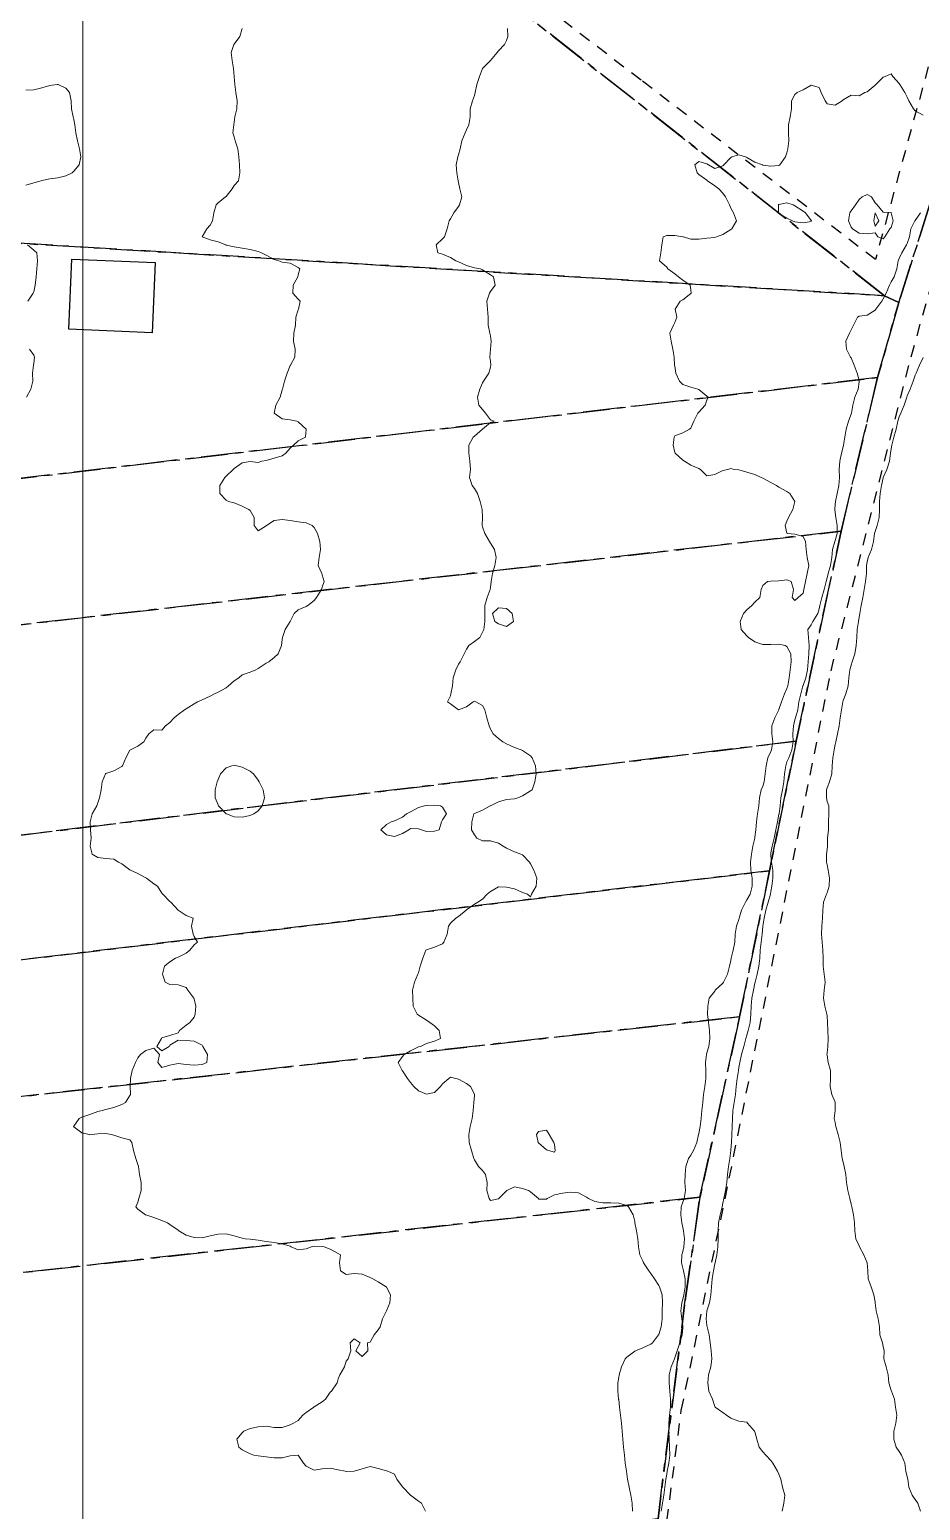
# Model space of a CAD drawing. Header units: centimetres. Extents: x 0 to 642158, y -847 to 649707.
# Drawn here: x 615963.5 to 616019.1, y 620691.3 to 620783.7 of the extents above; entities that cross this region are included whole.
import ezdxf

# ---------------------------------------------------------------- set-up
doc = ezdxf.new("R2010")
doc.units = ezdxf.units.CM
doc.header["$MEASUREMENT"] = 0
doc.linetypes.add('CENTERX2', pattern=[4, 2.5, -0.5, 0.5, -0.5])
doc.linetypes.add('JIS_02_0.7', pattern=[1.35, 0.75, -0.6])
for name, color, linetype, lineweight in [('MEV_grille', 254, 'Continuous', 9), ('WAL_parcellaire agricole', 7, 'JIS_02_0.7', 25), ('WAL_topographie 0.5', 253, 'Continuous', 20)]:
    doc.layers.add(name, color=color, linetype=linetype, lineweight=lineweight)
doc.layers.add('SPW_batiments', color=7, linetype='Continuous')
doc.layers.add('SPW_parcellaire cadastral', color=7, linetype='CENTERX2', lineweight=25, true_color=0xff0542)

# ---------------------------------------------------------------- blocks, each defined once
blk = doc.blocks.new('*U112')
at = {"layer": 'MEV_grille', "transparency": 33554687}
blk.add_lwpolyline([(0, 1825.476), (0, -1825.476)], dxfattribs=at)
blk = doc.blocks.new('*U113')
at = {"layer": 'MEV_grille', "color": 0, "linetype": 'ByBlock', "lineweight": -2, "transparency": 16777216}
blk.add_blockref('*U112', (600, 0), dxfattribs=at)

msp = doc.modelspace()

# ---------------------------------------------------------------- linework, layer by layer
at = {"layer": 'SPW_batiments'}
msp.add_lwpolyline([(615971.144, 620764.772), (615965.937, 620764.988), (615966.119, 620769.37), (615971.326, 620769.154), (615971.144, 620764.772)], dxfattribs=at)
at = {"layer": 'SPW_parcellaire cadastral'}
for points in [[(615925.689, 620967.545), (615996.666, 620912.448), (616065.739, 620861.433), (616032.862, 620812.264), (616030.668, 620807.434), (616017.723, 620766.658), (616016.836, 620767.084), (615939.406, 620827.664), (615899.48, 620858.739), (615897.923, 620871.288), (615913.552, 620961.983), (615920.488, 620971.301), (615925.689, 620967.545)], [(616016.836, 620767.084), (615960.503, 620770.495), (615954.39, 620787.031), (615908.599, 620781.664), (615908.133, 620785.633), (615953.013, 620790.899), (615939.406, 620827.664), (616016.836, 620767.084)], [(616193.653, 620578.812), (616144.289, 620510.138), (615985.613, 620618.632), (615990.569, 620632.771), (615995.574, 620647.416), (615998.928, 620661.596), (616000.017, 620670.775), (616000.954, 620681.053), (616001.675, 620685.867), (616002.704, 620690.786), (616004.363, 620704.131), (616005.319, 620710.84), (616007.794, 620722.104), (616009.664, 620731.205), (616011.319, 620739.288), (616014.125, 620752.391), (616016.405, 620761.975), (616017.723, 620766.658), (616030.668, 620807.434), (616032.862, 620812.264), (616036.399, 620809.026), (616059.536, 620788.639), (616193.653, 620578.812)], [(616016.836, 620767.084), (616017.723, 620766.658), (616016.405, 620761.975), (615929.658, 620751.769), (615927.631, 620751.537), (615916.429, 620750.257), (615912.212, 620749.748), (615911.64, 620754.799), (615915.716, 620755.251), (615927.05, 620756.609), (615932.654, 620757.242), (615962.335, 620760.697), (615961.742, 620765.354), (615926.485, 620761.387), (615915.18, 620760.123), (615911.089, 620759.666), (615910.46, 620765.224), (615928.631, 620767.404), (615928.97, 620765.17), (615960.538, 620769.249), (615960.503, 620770.495), (616016.836, 620767.084)], [(616014.125, 620752.391), (615953.155, 620745.44), (615928.53, 620742.7), (615927.522, 620742.598), (615917.608, 620741.306), (615913.245, 620740.619), (615912.212, 620749.748), (615916.429, 620750.257), (615927.631, 620751.537), (615929.658, 620751.769), (616016.405, 620761.975), (616014.125, 620752.391)], [(616011.319, 620739.288), (615914.76, 620727.598), (615913.245, 620740.619), (615917.608, 620741.306), (615927.522, 620742.598), (615928.53, 620742.7), (615953.155, 620745.44), (616014.125, 620752.391), (616011.319, 620739.288)], [(616011.319, 620739.288), (616009.664, 620731.205), (615937.582, 620722.64), (615932.663, 620722.084), (615919.452, 620720.588), (615915.562, 620720.148), (615914.76, 620727.598), (616011.319, 620739.288)], [(616007.794, 620722.104), (615936.597, 620714.19), (615934.727, 620713.869), (615933.746, 620713.752), (615920.93, 620712.35), (615920.296, 620712.212), (615916.61, 620711.705), (615915.932, 620717.17), (615919.854, 620717.614), (615933.031, 620719.106), (615934.738, 620719.299), (615937.919, 620719.659), (615937.582, 620722.64), (616009.664, 620731.205), (616007.794, 620722.104)], [(615918.018, 620700.362), (615916.61, 620711.705), (615920.296, 620712.212), (615920.93, 620712.35), (615933.746, 620713.752), (615934.727, 620713.869), (615936.597, 620714.19), (616007.794, 620722.104), (616005.319, 620710.84), (615952.24, 620704.943), (615946.702, 620704.14), (615918.018, 620700.362)], [(615918.018, 620700.362), (615946.702, 620704.14), (615952.24, 620704.943), (616005.319, 620710.84), (616004.363, 620704.131), (616002.704, 620690.786), (615954.855, 620684.924), (615949.308, 620684.312), (615936.029, 620682.981), (615934.074, 620682.811), (615924.281, 620681.574), (615920.41, 620681.085), (615918.018, 620700.362)]]:
    msp.add_lwpolyline(points, dxfattribs=at)
at = {"layer": 'WAL_parcellaire agricole'}
for points in [[(615920.072, 620971.164), (615999.989, 620908.997), (616004.178, 620913.775), (616006.977, 620916.375), (616038.08, 620889.879), (616065.083, 620865.483), (616062.383, 620861.783), (616030.189, 620813.079), (616023.491, 620795.679), (616016.27, 620769.34), (616001.643, 620780.526), (615946.289, 620822.869), (615899.885, 620859.763), (615897.98, 620877.87), (615899.048, 620896.263), (615905.576, 620932.763), (615909.174, 620952.663), (615911.273, 620959.863), (615914.772, 620965.664), (615920.072, 620971.164)], [(616087.819, 620555.289), (616073.819, 620560.587), (616038.317, 620574.383), (616008.515, 620597.579), (616002.114, 620602.978), (615997.114, 620605.777), (615991.814, 620609.177), (615985.913, 620613.176), (615997.409, 620647.877), (616001.705, 620678.577), (616004.153, 620697.527), (616007.151, 620712.027), (616013.498, 620743.678), (616018.495, 620763.278), (616023.993, 620782.579), (616033.49, 620809.78), (616052.891, 620793.615), (616185.082, 620583.966)]]:
    msp.add_lwpolyline(points, dxfattribs=at)
at = {"layer": 'WAL_topographie 0.5'}
for points in [[(615976.75, 620783.75), (615976.615, 620783.25), (615976.25, 620782.775), (615976.237, 620782.75), (615976.067, 620782.25), (615976.139, 620781.75), (615976.203, 620781.25), (615976.25, 620780.75), (615976.25, 620780.75), (615976.288, 620780.25), (615976.363, 620779.75), (615976.45, 620779.25), (615976.411, 620778.75), (615976.298, 620778.25), (615976.25, 620777.917), (615976.225, 620777.75), (615976.171, 620777.25), (615976.25, 620777), (615976.318, 620776.75), (615976.489, 620776.25), (615976.55, 620775.75), (615976.594, 620775.25), (615976.615, 620774.75), (615976.517, 620774.25), (615976.25, 620773.964), (615976.139, 620773.75), (615975.75, 620773.273), (615975.717, 620773.25), (615975.25, 620772.882), (615975.141, 620772.75), (615974.985, 620772.25), (615974.893, 620771.75), (615974.75, 620771.489), (615974.554, 620771.25), (615974.264, 620770.75), (615974.75, 620770.578), (615975.25, 620770.446), (615975.725, 620770.25), (615975.75, 620770.245), (615976.25, 620770.139), (615976.75, 620770.05), (615977.25, 620769.961), (615977.75, 620769.843), (615977.967, 620769.75), (615978.25, 620769.617), (615978.75, 620769.341), (615979.042, 620769.25), (615979.25, 620769.185), (615979.75, 620769.107), (615980.25, 620768.832), (615980.354, 620768.75), (615980.25, 620768.393), (615980.218, 620768.25), (615979.935, 620767.75), (615979.91, 620767.25), (615980.25, 620766.864), (615980.364, 620766.75), (615980.265, 620766.25), (615980.25, 620766.194), (615980.107, 620765.75), (615980.078, 620765.25), (615979.968, 620764.75), (615979.954, 620764.25), (615980.065, 620763.75), (615980.05, 620763.25), (615979.764, 620762.75), (615979.75, 620762.726), (615979.558, 620762.25), (615979.399, 620761.75), (615979.261, 620761.25), (615979.25, 620761.212), (615979.128, 620760.75), (615978.844, 620760.25), (615978.75, 620759.75), (615979.25, 620759.41), (615979.75, 620759.342), (615980.173, 620759.25), (615980.25, 620759.221), (615980.75, 620758.75), (615980.75, 620758.75), (615980.75, 620758.75), (615980.702, 620758.25), (615980.25, 620758.024), (615979.955, 620757.75), (615979.75, 620757.568), (615979.481, 620757.25), (615979.25, 620757.092), (615978.75, 620756.945), (615978.25, 620756.806), (615977.983, 620756.75), (615977.75, 620756.679), (615977.25, 620756.739), (615976.75, 620756.652), (615976.25, 620756.313), (615976.184, 620756.25), (615975.75, 620755.827), (615975.662, 620755.75), (615975.369, 620755.25), (615975.35, 620754.75), (615975.75, 620754.321), (615975.893, 620754.25), (615976.25, 620754.157), (615976.75, 620753.953), (615977.167, 620753.75), (615977.25, 620753.685), (615977.494, 620753.25), (615977.493, 620752.75), (615977.75, 620752.423), (615978.25, 620752.721), (615978.277, 620752.75), (615978.75, 620753.065), (615979.25, 620753.121), (615979.75, 620753.051), (615980.25, 620752.966), (615980.75, 620752.912), (615981.121, 620752.75), (615981.25, 620752.625), (615981.45, 620752.25), (615981.603, 620751.75), (615981.634, 620751.25), (615981.554, 620750.75), (615981.489, 620750.25), (615981.723, 620749.75), (615981.75, 620749.659), (615981.868, 620749.25), (615981.75, 620748.904), (615981.699, 620748.75), (615981.396, 620748.25), (615981.25, 620748.061), (615980.854, 620747.75), (615980.75, 620747.693), (615980.25, 620747.494), (615979.994, 620747.25), (615979.75, 620746.75), (615979.75, 620746.75), (615979.44, 620746.25), (615979.269, 620745.75), (615979.25, 620745.625), (615979.203, 620745.25), (615979, 620744.75), (615978.75, 620744.514), (615978.422, 620744.25), (615978.25, 620744.15), (615977.75, 620743.826), (615977.61, 620743.75), (615977.25, 620743.605), (615976.75, 620743.425), (615976.542, 620743.25), (615976.25, 620743.05), (615975.9, 620742.75), (615975.75, 620742.627), (615975.25, 620742.355), (615975.021, 620742.25), (615974.75, 620742.102), (615974.25, 620741.873), (615973.962, 620741.75), (615973.75, 620741.618), (615973.25, 620741.316), (615973.147, 620741.25), (615972.75, 620740.946), (615972.5, 620740.75), (615972.25, 620740.447), (615971.968, 620740.25), (615971.75, 620739.972), (615971.25, 620740), (615970.924, 620739.75), (615970.75, 620739.483), (615970.625, 620739.25), (615970.25, 620738.974), (615969.778, 620738.75), (615969.75, 620738.721), (615969.5, 620738.25), (615969.279, 620737.75), (615969.25, 620737.71), (615968.75, 620737.435), (615968.25, 620737.271), (615968.231, 620737.25), (615968.009, 620736.75), (615967.957, 620736.25), (615967.843, 620735.75), (615967.75, 620735.438), (615967.678, 620735.25), (615967.4, 620734.75), (615967.27, 620734.25), (615967.292, 620733.75), (615967.327, 620733.25), (615967.27, 620732.75), (615967.389, 620732.25), (615967.75, 620732.033), (615968.25, 620731.972), (615968.75, 620731.923), (615969.031, 620731.75), (615969.25, 620731.644), (615969.75, 620731.275), (615969.788, 620731.25), (615970.25, 620731.03), (615970.75, 620730.764), (615970.779, 620730.75), (615971.25, 620730.399), (615971.469, 620730.25), (615971.75, 620729.8), (615971.794, 620729.75), (615972.25, 620729.294), (615972.296, 620729.25), (615972.75, 620728.75), (615972.75, 620728.75), (615973.25, 620728.417), (615973.694, 620728.25), (615973.595, 620727.75), (615973.699, 620727.25), (615973.75, 620727.103), (615973.957, 620726.75), (615973.75, 620726.592), (615973.495, 620726.25), (615973.25, 620726.061), (615972.75, 620725.815), (615972.589, 620725.75), (615972.25, 620725.524), (615971.912, 620725.25), (615971.773, 620724.75), (615971.958, 620724.25), (615972.25, 620724.115), (615972.75, 620724.083), (615973.25, 620723.932), (615973.371, 620723.75), (615973.734, 620723.25), (615973.75, 620723.208), (615973.867, 620722.75), (615973.813, 620722.25), (615973.75, 620722.071), (615973.485, 620721.75), (615973.25, 620721.568), (615972.838, 620721.25), (615972.75, 620721.1), (615972.25, 620720.927), (615971.75, 620720.783), (615971.714, 620720.75), (615971.432, 620720.25), (615971.75, 620719.981), (615972.188, 620720.25), (615972.25, 620720.321), (615972.75, 620720.641), (615973.25, 620720.627), (615973.75, 620720.575), (615974.25, 620720.321), (615974.301, 620720.25), (615974.592, 620719.75), (615974.546, 620719.25), (615974.25, 620719.113), (615973.75, 620719.074), (615973.25, 620719.111), (615972.75, 620719.175), (615972.25, 620719.083), (615971.75, 620718.929), (615971.485, 620719.25), (615971.6, 620719.75), (615971.25, 620720.139), (615970.75, 620719.993), (615970.404, 620719.75), (615970.25, 620719.528), (615970.107, 620719.25), (615969.896, 620718.75), (615969.788, 620718.25), (615969.765, 620717.75), (615969.779, 620717.25), (615969.75, 620717.194), (615969.483, 620716.75), (615969.25, 620716.62), (615968.75, 620716.429), (615968.25, 620716.305), (615968.019, 620716.25), (615967.75, 620716.187), (615967.25, 620716.01), (615966.75, 620715.825), (615966.583, 620715.75), (615966.25, 620715.269), (615966.238, 620715.25), (615966.25, 620715.235), (615966.75, 620714.864), (615967.205, 620714.75), (615967.25, 620714.733), (615967.375, 620714.75), (615967.75, 620714.785), (615968.25, 620714.815), (615968.583, 620714.75), (615968.75, 620714.707), (615969.25, 620714.553), (615969.75, 620714.417), (615969.869, 620714.25), (615969.973, 620713.75), (615970.117, 620713.25), (615970.25, 620712.875), (615970.276, 620712.75), (615970.354, 620712.25), (615970.446, 620711.75), (615970.454, 620711.25), (615970.309, 620710.75), (615970.25, 620710.528), (615970.118, 620710.25), (615970.25, 620710.103), (615970.712, 620709.75), (615970.75, 620709.742), (615971.25, 620709.577), (615971.75, 620709.396), (615972.1, 620709.25), (615972.25, 620709.132), (615972.75, 620708.791), (615972.805, 620708.75), (615973.25, 620708.483), (615973.75, 620708.323), (615974.25, 620708.31), (615974.75, 620708.424), (615975.25, 620708.544), (615975.75, 620708.552), (615976.25, 620708.428), (615976.75, 620708.278), (615976.938, 620708.25), (615977.25, 620708.225), (615977.75, 620708.156), (615978.25, 620708.075), (615978.75, 620708.005), (615979.25, 620707.939), (615979.75, 620707.777), (615979.816, 620707.75), (615980.25, 620707.558), (615980.75, 620707.619), (615981.078, 620707.75), (615981.25, 620707.791), (615981.75, 620707.771), (615981.865, 620707.75), (615982.25, 620707.599), (615982.75, 620707.338), (615982.882, 620707.25), (615982.826, 620706.75), (615982.891, 620706.25), (615983.25, 620706.024), (615983.75, 620706.09), (615984.25, 620706.032), (615984.75, 620705.831), (615984.906, 620705.75), (615985.25, 620705.565), (615985.733, 620705.25), (615985.75, 620705.227), (615986.016, 620704.75), (615985.975, 620704.25), (615985.75, 620703.75), (615985.75, 620703.75), (615985.5, 620703.25), (615985.355, 620702.75), (615985.25, 620702.557), (615985, 620702.25), (615984.75, 620701.798), (615984.583, 620701.75), (615984.591, 620701.25), (615984.25, 620700.909), (615983.855, 620701.25), (615984.107, 620701.75), (615983.75, 620702.013), (615983.487, 620701.75), (615983.528, 620701.25), (615983.375, 620700.75), (615983.25, 620700.607), (615983.141, 620700.25), (615982.847, 620699.75), (615982.75, 620699.5), (615982.687, 620699.25), (615982.323, 620698.75), (615982.25, 620698.673), (615981.944, 620698.25), (615981.75, 620698.066), (615981.25, 620697.765), (615981.232, 620697.75), (615980.75, 620697.419), (615980.548, 620697.25), (615980.25, 620696.917), (615979.947, 620696.75), (615979.75, 620696.638), (615979.25, 620696.471), (615978.75, 620696.475), (615978.25, 620696.55), (615977.75, 620696.52), (615977.25, 620696.413), (615976.853, 620696.25), (615976.75, 620696.147), (615976.428, 620695.75), (615976.544, 620695.25), (615976.75, 620695.075), (615977.25, 620694.833), (615977.485, 620694.75), (615977.75, 620694.696), (615978.25, 620694.634), (615978.75, 620694.572), (615979.25, 620694.587), (615979.75, 620694.713), (615980.25, 620694.75), (615980.25, 620694.75), (615980.25, 620694.75), (615980.576, 620694.25), (615980.75, 620694.061), (615981.25, 620693.81), (615981.75, 620693.896), (615982.25, 620693.931), (615982.75, 620693.839), (615983.191, 620693.75), (615983.25, 620693.731), (615983.75, 620693.75), (615983.751, 620693.75), (615984.25, 620693.885), (615984.75, 620694.036), (615985.25, 620693.913), (615985.75, 620693.774), (615985.844, 620693.75), (615986.25, 620693.553), (615986.406, 620693.25), (615986.75, 620692.782), (615986.779, 620692.75), (615987.25, 620692.26), (615987.266, 620692.25), (615987.75, 620691.881), (615987.939, 620691.75), (615988.198, 620691.25)], [(615993.301, 620783.75), (615993.33, 620783.25), (615993.25, 620783), (615993.117, 620782.75), (615992.75, 620782.357), (615992.675, 620782.25), (615992.25, 620781.75), (615992.25, 620781.75), (615991.75, 620781.25), (615991.75, 620781.25), (615991.562, 620780.75), (615991.403, 620780.25), (615991.302, 620779.75), (615991.25, 620779.583), (615991.135, 620779.25), (615990.981, 620778.75), (615990.974, 620778.25), (615990.895, 620777.75), (615990.75, 620777.429), (615990.669, 620777.25), (615990.463, 620776.75), (615990.348, 620776.25), (615990.25, 620775.875), (615990.208, 620775.75), (615990.109, 620775.25), (615990.145, 620774.75), (615990.226, 620774.25), (615990.25, 620774.139), (615990.34, 620773.75), (615990.453, 620773.25), (615990.319, 620772.75), (615990.25, 620772.657), (615989.961, 620772.25), (615989.75, 620771.886), (615989.667, 620771.75), (615989.544, 620771.25), (615989.375, 620770.75), (615989.25, 620770.633), (615988.854, 620770.25), (615988.954, 620769.75), (615989.25, 620769.672), (615989.75, 620769.474), (615990.095, 620769.25), (615990.25, 620769.187), (615990.75, 620768.976), (615991.25, 620768.829), (615991.617, 620768.75), (615991.75, 620768.698), (615992.25, 620768.384), (615992.446, 620768.25), (615992.55, 620767.75), (615992.25, 620767.336), (615992.192, 620767.25), (615992.023, 620766.75), (615992.066, 620766.25), (615992.109, 620765.75), (615992.105, 620765.25), (615992.217, 620764.75), (615992.25, 620764.583), (615992.301, 620764.25), (615992.25, 620763.75), (615992.25, 620763.75), (615992.217, 620763.25), (615992.25, 620763), (615992.273, 620762.75), (615992.25, 620762.625), (615992.153, 620762.25), (615991.804, 620761.75), (615991.75, 620761.656), (615991.588, 620761.25), (615991.436, 620760.75), (615991.515, 620760.25), (615991.75, 620759.974), (615991.941, 620759.75), (615992.25, 620759.33), (615992.472, 620759.25), (615992.25, 620759.167), (615991.75, 620758.75), (615991.75, 620758.75), (615991.25, 620758.323), (615991.167, 620758.25), (615990.904, 620757.75), (615990.897, 620757.25), (615990.954, 620756.75), (615991.01, 620756.25), (615990.929, 620755.75), (615991.1, 620755.25), (615991.25, 620755.063), (615991.442, 620754.75), (615991.615, 620754.25), (615991.732, 620753.75), (615991.742, 620753.25), (615991.727, 620752.75), (615991.75, 620752.671), (615991.888, 620752.25), (615992.181, 620751.75), (615992.25, 620751.643), (615992.496, 620751.25), (615992.612, 620750.75), (615992.516, 620750.25), (615992.365, 620749.75), (615992.297, 620749.25), (615992.25, 620748.875), (615992.222, 620748.75), (615992.05, 620748.25), (615991.893, 620747.75), (615991.9, 620747.25), (615991.906, 620746.75), (615991.833, 620746.25), (615991.75, 620746.083), (615991.576, 620745.75), (615991.25, 620745.516), (615990.896, 620745.25), (615990.75, 620745.031), (615990.6, 620744.75), (615990.357, 620744.25), (615990.25, 620744.1), (615990.087, 620743.75), (615989.913, 620743.25), (615989.885, 620742.75), (615989.775, 620742.25), (615989.75, 620742.125), (615989.562, 620741.75), (615989.75, 620741.614), (615990.25, 620741.25), (615990.75, 620741.438), (615991.167, 620741.75), (615991.25, 620741.78), (615991.327, 620741.75), (615991.75, 620741.521), (615991.901, 620741.25), (615992.019, 620740.75), (615992.162, 620740.25), (615992.25, 620740.036), (615992.417, 620739.75), (615992.75, 620739.464), (615993.011, 620739.25), (615993.25, 620739.122), (615993.75, 620738.888), (615994.156, 620738.75), (615994.25, 620738.715), (615994.75, 620738.371), (615994.84, 620738.25), (615995.06, 620737.75), (615995.092, 620737.25), (615995.019, 620736.75), (615994.857, 620736.25), (615994.75, 620736.185), (615994.25, 620735.875), (615993.95, 620735.75), (615993.75, 620735.697), (615993.25, 620735.647), (615992.75, 620735.51), (615992.25, 620735.261), (615992.226, 620735.25), (615991.75, 620734.987), (615991.25, 620734.771), (615991.212, 620734.75), (615991.091, 620734.25), (615991.074, 620733.75), (615991.25, 620733.45), (615991.404, 620733.25), (615991.75, 620733.083), (615992.25, 620733.083), (615992.75, 620732.937), (615993.04, 620732.75), (615993.25, 620732.612), (615993.75, 620732.381), (615994.15, 620732.25), (615994.25, 620732.191), (615994.691, 620731.75), (615994.75, 620731.632), (615994.953, 620731.25), (615995.136, 620730.75), (615995.109, 620730.25), (615994.799, 620729.75), (615994.75, 620729.583), (615994.55, 620729.75), (615994.25, 620729.85), (615993.75, 620730.083), (615993.25, 620730.174), (615992.75, 620730.2), (615992.25, 620729.913), (615992.043, 620729.75), (615991.75, 620729.442), (615991.45, 620729.25), (615991.25, 620729.125), (615990.75, 620728.76), (615990.737, 620728.75), (615990.25, 620728.346), (615990.077, 620728.25), (615989.75, 620727.935), (615989.634, 620727.75), (615989.552, 620727.25), (615989.332, 620726.75), (615989.25, 620726.647), (615988.75, 620726.448), (615988.25, 620726.276), (615988.223, 620726.25), (615988.029, 620725.75), (615987.869, 620725.25), (615987.75, 620724.833), (615987.717, 620724.75), (615987.5, 620724.25), (615987.382, 620723.75), (615987.407, 620723.25), (615987.427, 620722.75), (615987.681, 620722.25), (615987.75, 620722.189), (615988.25, 620721.879), (615988.472, 620721.75), (615988.75, 620721.542), (615989.054, 620721.25), (615989.125, 620720.75), (615988.75, 620720.58), (615988.25, 620720.433), (615987.885, 620720.25), (615987.75, 620720.214), (615987.25, 620719.972), (615986.861, 620719.75), (615986.75, 620719.625), (615986.496, 620719.25), (615986.737, 620718.75), (615986.75, 620718.731), (615987.077, 620718.25), (615987.25, 620718), (615987.471, 620717.75), (615987.75, 620717.48), (615988.25, 620717.278), (615988.75, 620717.373), (615989.139, 620717.75), (615989.25, 620717.909), (615989.645, 620718.25), (615989.75, 620718.335), (615990.083, 620718.25), (615990.25, 620718.212), (615990.75, 620717.945), (615991.005, 620717.75), (615991.25, 620717.27), (615991.256, 620717.25), (615991.25, 620717.194), (615991.206, 620716.75), (615991.16, 620716.25), (615991.11, 620715.75), (615990.986, 620715.25), (615990.893, 620714.75), (615990.926, 620714.25), (615991.059, 620713.75), (615991.218, 620713.25), (615991.25, 620713.171), (615991.5, 620712.75), (615991.75, 620712.5), (615991.936, 620712.25), (615992.036, 620711.75), (615992.028, 620711.25), (615992.173, 620710.75), (615992.25, 620710.636), (615992.75, 620710.733), (615992.765, 620710.75), (615993.25, 620711.235), (615993.279, 620711.25), (615993.75, 620711.492), (615994.25, 620711.377), (615994.615, 620711.25), (615994.75, 620711.172), (615995.237, 620710.75), (615995.25, 620710.729), (615995.75, 620710.725), (615995.78, 620710.75), (615996.25, 620710.985), (615996.75, 620711.09), (615997.25, 620711.162), (615997.75, 620711.118), (615998.25, 620710.838), (615998.361, 620710.75), (615998.75, 620710.572), (615999.25, 620710.485), (615999.75, 620710.495), (616000.25, 620710.465), (616000.75, 620710.328), (616000.863, 620710.25), (616001.15, 620709.75), (616001.25, 620709.324), (616001.265, 620709.25), (616001.353, 620708.75), (616001.443, 620708.25), (616001.49, 620707.75), (616001.563, 620707.25), (616001.75, 620706.864), (616001.802, 620706.75), (616002.132, 620706.25), (616002.25, 620706.077), (616002.478, 620705.75), (616002.75, 620705.339), (616002.801, 620705.25), (616002.97, 620704.75), (616002.984, 620704.25), (616002.957, 620703.75), (616002.96, 620703.25), (616002.908, 620702.75), (616002.75, 620702.266), (616002.742, 620702.25), (616002.348, 620701.75), (616002.25, 620701.67), (616001.75, 620701.442), (616001.292, 620701.25), (616001.25, 620701.226), (616000.75, 620700.853), (616000.646, 620700.75), (616000.422, 620700.25), (616000.277, 620699.75), (616000.25, 620699.583), (616000.194, 620699.25), (616000.198, 620698.75), (616000.246, 620698.25), (616000.25, 620698.214), (616000.302, 620697.75), (616000.363, 620697.25), (616000.421, 620696.75), (616000.467, 620696.25), (616000.512, 620695.75), (616000.559, 620695.25), (616000.602, 620694.75), (616000.657, 620694.25), (616000.728, 620693.75), (616000.75, 620693.592), (616000.798, 620693.25), (616000.892, 620692.75), (616001.01, 620692.25), (616001.087, 620691.75), (616001.111, 620691.25)], [(616019.25, 620778.339), (616018.75, 620778.625), (616018.652, 620778.75), (616018.357, 620779.25), (616018.25, 620779.474), (616018.107, 620779.75), (616017.79, 620780.25), (616017.75, 620780.315), (616017.364, 620780.75), (616017.25, 620780.932), (616016.887, 620780.75), (616016.75, 620780.709), (616016.291, 620780.25), (616016.25, 620780.214), (616015.75, 620779.806), (616015.607, 620779.75), (616015.25, 620779.55), (616014.75, 620779.596), (616014.25, 620779.306), (616014.185, 620779.25), (616013.75, 620778.98), (616013.25, 620779.053), (616013.135, 620779.25), (616012.875, 620779.75), (616012.75, 620780.063), (616012.25, 620780.226), (616011.75, 620779.917), (616011.381, 620779.75), (616011.25, 620779.633), (616011.03, 620779.25), (616011.027, 620778.75), (616010.951, 620778.25), (616010.852, 620777.75), (616010.845, 620777.25), (616010.856, 620776.75), (616010.798, 620776.25), (616010.75, 620776), (616010.661, 620775.75), (616010.297, 620775.25), (616010.25, 620775.214), (616009.75, 620775.155), (616009.25, 620775.23), (616009.219, 620775.25), (616008.75, 620775.408), (616008.25, 620775.712), (616008.164, 620775.75), (616007.75, 620775.88), (616007.306, 620775.75), (616007.25, 620775.712), (616006.81, 620775.25), (616006.75, 620775.194), (616006.25, 620775.019), (616005.859, 620775.25), (616005.75, 620775.316), (616005.25, 620775.448), (616005, 620775.25), (616005.145, 620774.75), (616005.25, 620774.65), (616005.75, 620774.297), (616005.8, 620774.25), (616006.25, 620773.943), (616006.507, 620773.75), (616006.75, 620773.483), (616006.909, 620773.25), (616007.163, 620772.75), (616007.25, 620772.546), (616007.417, 620772.25), (616007.6, 620771.75), (616007.318, 620771.25), (616007.25, 620771.215), (616006.75, 620770.898), (616006.35, 620770.75), (616006.25, 620770.72), (616005.75, 620770.666), (616005.25, 620770.618), (616004.75, 620770.615), (616004.283, 620770.75), (616004.25, 620770.758), (616003.75, 620770.839), (616003.25, 620770.837), (616003.028, 620770.75), (616002.95, 620770.25), (616002.888, 620769.75), (616002.802, 620769.25), (616003.25, 620768.856), (616003.323, 620768.75), (616003.75, 620768.439), (616003.99, 620768.25), (616004.25, 620768.042), (616004.713, 620767.75), (616004.75, 620767.45), (616004.775, 620767.25), (616004.75, 620767.225), (616004.25, 620766.833), (616004.091, 620766.75), (616003.769, 620766.25), (616003.875, 620765.75), (616003.75, 620765.417), (616003.676, 620765.25), (616003.444, 620764.75), (616003.513, 620764.25), (616003.634, 620763.75), (616003.712, 620763.25), (616003.736, 620762.75), (616003.75, 620762.679), (616003.814, 620762.25), (616004.045, 620761.75), (616004.25, 620761.545), (616004.75, 620761.377), (616005.194, 620761.25), (616005.25, 620761.23), (616005.75, 620760.815), (616005.827, 620760.75), (616005.75, 620760.563), (616005.646, 620760.25), (616005.25, 620759.818), (616005.177, 620759.75), (616004.94, 620759.25), (616004.75, 620758.818), (616004.662, 620758.75), (616004.25, 620758.538), (616003.75, 620758.338), (616003.712, 620758.25), (616003.654, 620757.75), (616003.75, 620757.295), (616003.767, 620757.25), (616004.25, 620756.824), (616004.346, 620756.75), (616004.75, 620756.511), (616005.25, 620756.294), (616005.35, 620756.25), (616005.75, 620755.85), (616006.25, 620755.938), (616006.75, 620756.17), (616007.065, 620756.25), (616007.25, 620756.301), (616007.458, 620756.25), (616007.75, 620756.218), (616008.25, 620756.081), (616008.75, 620755.926), (616009.144, 620755.75), (616009.25, 620755.695), (616009.75, 620755.422), (616010.104, 620755.25), (616010.25, 620755.142), (616010.75, 620754.871), (616010.924, 620754.75), (616011.234, 620754.25), (616011.11, 620753.75), (616010.848, 620753.25), (616010.75, 620753.007), (616010.638, 620752.75), (616010.75, 620752.276), (616010.788, 620752.25), (616011.25, 620752.202), (616011.75, 620752.061), (616011.914, 620751.75), (616011.948, 620751.25), (616012.018, 620750.75), (616012.116, 620750.25), (616012.018, 620749.75), (616011.898, 620749.25), (616011.809, 620748.75), (616011.75, 620748.523), (616011.45, 620748.25), (616011.25, 620748.068), (616011.074, 620748.25), (616011.15, 620748.75), (616011.017, 620749.25), (616010.75, 620749.354), (616010.25, 620749.302), (616009.75, 620749.276), (616009.525, 620749.25), (616009.25, 620749), (616009.148, 620748.75), (616009.053, 620748.25), (616008.75, 620747.955), (616008.564, 620747.75), (616008.25, 620747.485), (616008.04, 620747.25), (616007.839, 620746.75), (616007.901, 620746.25), (616008.25, 620745.856), (616008.344, 620745.75), (616008.75, 620745.494), (616009.25, 620745.331), (616009.75, 620745.33), (616010.25, 620745.34), (616010.629, 620745.25), (616010.75, 620745.202), (616010.996, 620744.75), (616011.015, 620744.25), (616010.945, 620743.75), (616010.886, 620743.25), (616010.81, 620742.75), (616010.75, 620742.568), (616010.6, 620742.25), (616010.405, 620741.75), (616010.25, 620741.27), (616010.24, 620741.25), (616009.984, 620740.75), (616009.801, 620740.25), (616009.799, 620739.75), (616009.876, 620739.25), (616009.789, 620738.75), (616009.75, 620738.643), (616009.555, 620738.25), (616009.444, 620737.75), (616009.398, 620737.25), (616009.32, 620736.75), (616009.25, 620736.488), (616009.132, 620736.25), (616009.026, 620735.75), (616008.989, 620735.25), (616008.911, 620734.75), (616008.849, 620734.25), (616008.81, 620733.75), (616008.75, 620733.303), (616008.738, 620733.25), (616008.614, 620732.75), (616008.541, 620732.25), (616008.48, 620731.75), (616008.49, 620731.25), (616008.576, 620730.75), (616008.584, 620730.25), (616008.444, 620729.75), (616008.25, 620729.395), (616008.156, 620729.25), (616007.92, 620728.75), (616007.772, 620728.25), (616007.75, 620728.172), (616007.608, 620727.75), (616007.514, 620727.25), (616007.486, 620726.75), (616007.402, 620726.25), (616007.276, 620725.75), (616007.25, 620725.618), (616007.155, 620725.25), (616007.038, 620724.75), (616006.793, 620724.25), (616006.75, 620724.186), (616006.277, 620723.75), (616006.25, 620723.695), (616005.885, 620723.25), (616005.811, 620722.75), (616005.795, 620722.25), (616005.843, 620721.75), (616005.923, 620721.25), (616005.944, 620720.75), (616005.869, 620720.25), (616005.75, 620719.848), (616005.719, 620719.75), (616005.662, 620719.25), (616005.689, 620718.75), (616005.684, 620718.25), (616005.618, 620717.75), (616005.551, 620717.25), (616005.493, 620716.75), (616005.434, 620716.25), (616005.394, 620715.75), (616005.328, 620715.25), (616005.25, 620714.821), (616005.233, 620714.75), (616005.132, 620714.25), (616004.917, 620713.75), (616004.75, 620713.473), (616004.611, 620713.25), (616004.443, 620712.75), (616004.389, 620712.25), (616004.378, 620711.75), (616004.414, 620711.25), (616004.336, 620710.75), (616004.25, 620710.539), (616004.153, 620710.25), (616004.133, 620709.75), (616004.199, 620709.25), (616004.25, 620708.958), (616004.287, 620708.75), (616004.351, 620708.25), (616004.323, 620707.75), (616004.25, 620707.464), (616004.199, 620707.25), (616004.163, 620706.75), (616004.25, 620706.42), (616004.287, 620706.25), (616004.387, 620705.75), (616004.394, 620705.25), (616004.32, 620704.75), (616004.25, 620704.483), (616004.197, 620704.25), (616004.132, 620703.75), (616004.19, 620703.25), (616004.25, 620702.806), (616004.258, 620702.75), (616004.25, 620702.664), (616004.208, 620702.25), (616004.065, 620701.75), (616003.898, 620701.25), (616003.75, 620700.82), (616003.721, 620700.75), (616003.525, 620700.25), (616003.401, 620699.75), (616003.401, 620699.25), (616003.446, 620698.75), (616003.487, 620698.25), (616003.483, 620697.75), (616003.426, 620697.25), (616003.386, 620696.75), (616003.386, 620696.25), (616003.403, 620695.75), (616003.425, 620695.25), (616003.432, 620694.75), (616003.378, 620694.25), (616003.281, 620693.75), (616003.25, 620693.554), (616003.19, 620693.25), (616003.131, 620692.75), (616003.06, 620692.25), (616002.977, 620691.75), (616002.909, 620691.25)], [(615963.25, 620779.903), (615963.75, 620779.928), (615964.25, 620780.041), (615964.75, 620780.199), (615965.204, 620780.25), (615965.25, 620780.256), (615965.265, 620780.25), (615965.75, 620780.026), (615965.972, 620779.75), (615966.093, 620779.25), (615966.097, 620778.75), (615966.204, 620778.25), (615966.25, 620778.083), (615966.322, 620777.75), (615966.367, 620777.25), (615966.471, 620776.75), (615966.613, 620776.25), (615966.679, 620775.75), (615966.585, 620775.25), (615966.25, 620774.846), (615966.136, 620774.75), (615965.75, 620774.562), (615965.25, 620774.443), (615964.75, 620774.373), (615964.25, 620774.262), (615964.213, 620774.25), (615963.75, 620774.129), (615963.25, 620773.982)], [(616016.75, 620770.641), (616016.856, 620770.75), (616017.167, 620771.25), (616017.25, 620771.338), (616017.375, 620771.75), (616017.259, 620772.25), (616017.25, 620772.269), (616016.75, 620772.3), (616016.375, 620772.75), (616016.25, 620772.875), (616016.031, 620773.25), (616015.75, 620773.405), (616015.439, 620773.25), (616015.25, 620773.094), (616015.022, 620772.75), (616014.75, 620772.38), (616014.674, 620772.25), (616014.582, 620771.75), (616014.75, 620771.368), (616014.839, 620771.25), (616015.25, 620770.985), (616015.75, 620770.936), (616016.25, 620771), (616016.417, 620770.75), (616016.75, 620770.641)], [(616019.088, 620772.25), (616018.75, 620771.768), (616018.735, 620771.75), (616018.483, 620771.25), (616018.388, 620770.75), (616018.25, 620770.344), (616018.21, 620770.25), (616017.915, 620769.75), (616017.75, 620769.395), (616017.696, 620769.25), (616017.612, 620768.75), (616017.447, 620768.25), (616017.25, 620767.944), (616017.156, 620767.75), (616016.935, 620767.25), (616016.75, 620766.883), (616016.668, 620766.75), (616016.289, 620766.25), (616016.25, 620766.181), (616015.75, 620765.869), (616015.25, 620765.806), (616015.147, 620765.75), (616014.9, 620765.25), (616014.75, 620764.964), (616014.652, 620764.75), (616014.42, 620764.25), (616014.457, 620763.75), (616014.717, 620763.25), (616014.75, 620763.202), (616014.948, 620762.75), (616015.126, 620762.25), (616015.25, 620761.794), (616015.257, 620761.75), (616015.25, 620761.7), (616015.182, 620761.25), (616014.976, 620760.75), (616014.854, 620760.25), (616014.771, 620759.75), (616014.75, 620759.682), (616014.597, 620759.25), (616014.449, 620758.75), (616014.366, 620758.25), (616014.27, 620757.75), (616014.25, 620757.653), (616014.161, 620757.25), (616014.049, 620756.75), (616014.011, 620756.25), (616014.035, 620755.75), (616013.994, 620755.25), (616013.884, 620754.75), (616013.771, 620754.25), (616013.75, 620754.05), (616013.726, 620753.75), (616013.75, 620753.563), (616013.795, 620753.25), (616013.891, 620752.75), (616013.877, 620752.25), (616013.75, 620751.802), (616013.736, 620751.75), (616013.6, 620751.25), (616013.544, 620750.75), (616013.467, 620750.25), (616013.327, 620749.75), (616013.25, 620749.478), (616013.202, 620749.25), (616013.079, 620748.75), (616012.922, 620748.25), (616012.803, 620747.75), (616012.75, 620747.554), (616012.676, 620747.25), (616012.369, 620746.75), (616012.25, 620746.545), (616012.043, 620746.25), (616012.092, 620745.75), (616012.136, 620745.25), (616012.109, 620744.75), (616012.081, 620744.25), (616012.036, 620743.75), (616011.919, 620743.25), (616011.75, 620742.775), (616011.745, 620742.75), (616011.605, 620742.25), (616011.489, 620741.75), (616011.423, 620741.25), (616011.287, 620740.75), (616011.25, 620740.629), (616011.153, 620740.25), (616011.123, 620739.75), (616011.134, 620739.25), (616011.047, 620738.75), (616010.863, 620738.25), (616010.75, 620737.993), (616010.683, 620737.75), (616010.592, 620737.25), (616010.551, 620736.75), (616010.467, 620736.25), (616010.371, 620735.75), (616010.332, 620735.25), (616010.253, 620734.75), (616010.25, 620734.737), (616010.168, 620734.25), (616010.054, 620733.75), (616009.947, 620733.25), (616009.826, 620732.75), (616009.75, 620732.324), (616009.742, 620732.25), (616009.75, 620732.132), (616009.789, 620731.75), (616009.864, 620731.25), (616009.859, 620730.75), (616009.804, 620730.25), (616009.75, 620729.922), (616009.727, 620729.75), (616009.583, 620729.25), (616009.426, 620728.75), (616009.33, 620728.25), (616009.253, 620727.75), (616009.25, 620727.724), (616009.196, 620727.25), (616009.129, 620726.75), (616009.074, 620726.25), (616009.051, 620725.75), (616008.996, 620725.25), (616008.883, 620724.75), (616008.762, 620724.25), (616008.75, 620724.196), (616008.652, 620723.75), (616008.562, 620723.25), (616008.516, 620722.75), (616008.499, 620722.25), (616008.448, 620721.75), (616008.328, 620721.25), (616008.25, 620720.954), (616008.187, 620720.75), (616008.059, 620720.25), (616007.916, 620719.75), (616007.799, 620719.25), (616007.75, 620718.923), (616007.725, 620718.75), (616007.648, 620718.25), (616007.58, 620717.75), (616007.542, 620717.25), (616007.46, 620716.75), (616007.371, 620716.25), (616007.349, 620715.75), (616007.339, 620715.25), (616007.307, 620714.75), (616007.279, 620714.25), (616007.25, 620713.796), (616007.247, 620713.75), (616007.186, 620713.25), (616007.1, 620712.75), (616007.036, 620712.25), (616006.987, 620711.75), (616006.908, 620711.25), (616006.815, 620710.75), (616006.75, 620710.476), (616006.713, 620710.25), (616006.575, 620709.75), (616006.479, 620709.25), (616006.465, 620708.75), (616006.457, 620708.25), (616006.429, 620707.75), (616006.368, 620707.25), (616006.269, 620706.75), (616006.25, 620706.682), (616006.171, 620706.25), (616006.082, 620705.75), (616006.03, 620705.25), (616005.994, 620704.75), (616005.917, 620704.25), (616005.75, 620703.761), (616005.748, 620703.75), (616005.699, 620703.25), (616005.75, 620702.833), (616005.771, 620702.75), (616005.895, 620702.25), (616005.964, 620701.75), (616006.028, 620701.25), (616006.065, 620700.75), (616005.995, 620700.25), (616005.845, 620699.75), (616005.807, 620699.25), (616005.871, 620698.75), (616006.092, 620698.25), (616006.25, 620697.788), (616006.278, 620697.75), (616006.75, 620697.41), (616006.985, 620697.25), (616007.25, 620697.063), (616007.75, 620696.864), (616008.25, 620696.796), (616008.296, 620696.75), (616008.722, 620696.25), (616008.75, 620696.2), (616008.872, 620695.75), (616009.01, 620695.25), (616009.25, 620694.95), (616009.424, 620694.75), (616009.75, 620694.424), (616009.864, 620694.25), (616010.167, 620693.75), (616010.25, 620693.558), (616010.358, 620693.25), (616010.48, 620692.75), (616010.614, 620692.25), (616010.55, 620691.75), (616010.46, 620691.25)], [(616012.272, 620771.75), (616012.25, 620771.721), (616011.75, 620771.631), (616011.25, 620771.69), (616011.088, 620771.75), (616010.75, 620771.926), (616010.25, 620772.219), (616010.221, 620772.25), (616010.225, 620772.75), (616010.25, 620772.768), (616010.75, 620772.878), (616011.145, 620772.75), (616011.25, 620772.688), (616011.75, 620772.358), (616011.909, 620772.25), (616012.25, 620771.782), (616012.272, 620771.75)], [(616016.475, 620771.75), (616016.25, 620771.429), (616016.162, 620771.75), (616016.25, 620772.25), (616016.25, 620772.25), (616016.25, 620772.25), (616016.475, 620771.75)], [(615963.359, 620770.25), (615963.75, 620769.929), (615963.935, 620769.75), (615963.982, 620769.25), (615963.943, 620768.75), (615963.896, 620768.25), (615963.844, 620767.75), (615963.75, 620767.334), (615963.72, 620767.25), (615963.388, 620766.75)], [(615963.479, 620763.75), (615963.75, 620763.368), (615963.785, 620763.25), (615963.75, 620762.85), (615963.738, 620762.75), (615963.675, 620762.25), (615963.693, 620761.75), (615963.557, 620761.25), (615963.303, 620760.75)], [(616019.25, 620763.231), (616019.01, 620762.75), (616018.817, 620762.25), (616018.75, 620762.119), (616018.634, 620761.75), (616018.435, 620761.25), (616018.25, 620760.836), (616018.229, 620760.75), (616018.068, 620760.25), (616017.847, 620759.75), (616017.75, 620759.52), (616017.673, 620759.25), (616017.557, 620758.75), (616017.412, 620758.25), (616017.285, 620757.75), (616017.25, 620757.531), (616017.22, 620757.25), (616017.145, 620756.75), (616016.983, 620756.25), (616016.76, 620755.75), (616016.75, 620755.721), (616016.657, 620755.25), (616016.567, 620754.75), (616016.513, 620754.25), (616016.521, 620753.75), (616016.494, 620753.25), (616016.38, 620752.75), (616016.25, 620752.362), (616016.221, 620752.25), (616016.14, 620751.75), (616016.026, 620751.25), (616015.81, 620750.75), (616015.75, 620750.488), (616015.718, 620750.25), (616015.709, 620749.75), (616015.642, 620749.25), (616015.561, 620748.75), (616015.475, 620748.25), (616015.381, 620747.75), (616015.299, 620747.25), (616015.25, 620747.031), (616015.209, 620746.75), (616015.139, 620746.25), (616015.108, 620745.75), (616015.068, 620745.25), (616014.981, 620744.75), (616014.823, 620744.25), (616014.75, 620744.04), (616014.67, 620743.75), (616014.609, 620743.25), (616014.564, 620742.75), (616014.42, 620742.25), (616014.25, 620741.822), (616014.237, 620741.75), (616014.151, 620741.25), (616014.069, 620740.75), (616014, 620740.25), (616013.912, 620739.75), (616013.796, 620739.25), (616013.75, 620739.094), (616013.69, 620738.75), (616013.608, 620738.25), (616013.579, 620737.75), (616013.546, 620737.25), (616013.411, 620736.75), (616013.25, 620736.38), (616013.217, 620736.25), (616013.208, 620735.75), (616013.25, 620735.531), (616013.355, 620735.25), (616013.372, 620734.75), (616013.344, 620734.25), (616013.333, 620733.75), (616013.287, 620733.25), (616013.269, 620732.75), (616013.25, 620732.55), (616013.221, 620732.25), (616013.21, 620731.75), (616013.25, 620731.583), (616013.323, 620731.25), (616013.409, 620730.75), (616013.385, 620730.25), (616013.25, 620729.825), (616013.215, 620729.75), (616013.034, 620729.25), (616012.994, 620728.75), (616012.966, 620728.25), (616012.92, 620727.75), (616012.911, 620727.25), (616012.937, 620726.75), (616012.978, 620726.25), (616013.015, 620725.75), (616013.011, 620725.25), (616013.075, 620724.75), (616013.133, 620724.25), (616013.065, 620723.75), (616013.036, 620723.25), (616013.118, 620722.75), (616013.24, 620722.25), (616013.25, 620722.15), (616013.285, 620721.75), (616013.308, 620721.25), (616013.326, 620720.75), (616013.29, 620720.25), (616013.25, 620719.833), (616013.24, 620719.75), (616013.25, 620719.694), (616013.33, 620719.25), (616013.473, 620718.75), (616013.473, 620718.25), (616013.441, 620717.75), (616013.556, 620717.25), (616013.75, 620716.773), (616013.759, 620716.75), (616013.75, 620716.25), (616013.75, 620716.25), (616013.701, 620715.75), (616013.75, 620715.5), (616013.807, 620715.25), (616013.952, 620714.75), (616014.061, 620714.25), (616014.123, 620713.75), (616014.194, 620713.25), (616014.25, 620713.019), (616014.314, 620712.75), (616014.413, 620712.25), (616014.458, 620711.75), (616014.544, 620711.25), (616014.671, 620710.75), (616014.75, 620710.417), (616014.793, 620710.25), (616014.892, 620709.75), (616014.964, 620709.25), (616014.994, 620708.75), (616015.042, 620708.25), (616015.25, 620707.815), (616015.282, 620707.75), (616015.556, 620707.25), (616015.75, 620706.75), (616015.75, 620706.75), (616015.79, 620706.25), (616015.814, 620705.75), (616016.005, 620705.25), (616016.18, 620704.75), (616016.25, 620704.312), (616016.26, 620704.25), (616016.318, 620703.75), (616016.441, 620703.25), (616016.528, 620702.75), (616016.544, 620702.25), (616016.703, 620701.75), (616016.75, 620701.523), (616016.813, 620701.25), (616016.79, 620700.75), (616016.931, 620700.25), (616017.073, 620699.75), (616017.114, 620699.25), (616017.25, 620698.779), (616017.264, 620698.75), (616017.453, 620698.25), (616017.528, 620697.75), (616017.595, 620697.25), (616017.548, 620696.75), (616017.412, 620696.25), (616017.413, 620695.75), (616017.569, 620695.25), (616017.75, 620694.967), (616017.905, 620694.75), (616018.101, 620694.25), (616018.174, 620693.75), (616018.25, 620693.4), (616018.283, 620693.25), (616018.36, 620692.75), (616018.553, 620692.25), (616018.75, 620691.991), (616018.913, 620691.75), (616019.089, 620691.25)], [(615993.681, 620746.75), (615993.25, 620746.446), (615992.75, 620746.607), (615992.512, 620746.75), (615992.371, 620747.25), (615992.75, 620747.617), (615993.25, 620747.565), (615993.597, 620747.25), (615993.681, 620746.75)], [(615977.481, 620734.75), (615977.25, 620734.647), (615976.75, 620734.544), (615976.25, 620734.566), (615975.777, 620734.75), (615975.75, 620734.768), (615975.287, 620735.25), (615975.25, 620735.327), (615975.073, 620735.75), (615975.071, 620736.25), (615975.184, 620736.75), (615975.25, 620736.908), (615975.399, 620737.25), (615975.75, 620737.627), (615976.101, 620737.75), (615976.25, 620737.796), (615976.431, 620737.75), (615976.75, 620737.662), (615977.25, 620737.424), (615977.454, 620737.25), (615977.75, 620736.854), (615977.812, 620736.75), (615978.068, 620736.25), (615978.148, 620735.75), (615978.01, 620735.25), (615977.75, 620734.942), (615977.481, 620734.75)], [(615988.75, 620733.675), (615989.05, 620733.75), (615989.187, 620734.25), (615989.25, 620734.393), (615989.5, 620734.75), (615989.25, 620735.167), (615989.125, 620735.25), (615988.75, 620735.296), (615988.25, 620735.269), (615988.125, 620735.25), (615987.75, 620735.15), (615987.25, 620734.882), (615987, 620734.75), (615986.75, 620734.541), (615986.25, 620734.317), (615986.05, 620734.25), (615985.75, 620734.1), (615985.4, 620733.75), (615985.75, 620733.458), (615986.25, 620733.35), (615986.75, 620733.525), (615987.159, 620733.75), (615987.25, 620733.85), (615987.75, 620733.827), (615987.95, 620733.75), (615988.25, 620733.662), (615988.75, 620733.675)], [(615994.25, 620728.75), (615994.25, 620728.75), (615994.25, 620728.75), (615994.25, 620728.75), (615994.25, 620728.75)], [(615996.288, 620713.75), (615996.25, 620713.656), (615995.875, 620713.75), (615995.75, 620713.8), (615995.25, 620714.223), (615995.229, 620714.25), (615995.128, 620714.75), (615995.25, 620714.94), (615995.75, 620715.023), (615995.917, 620714.75), (615996.2, 620714.25), (615996.25, 620714.125), (615996.288, 620713.75)]]:
    msp.add_lwpolyline(points, dxfattribs=at)

# ---------------------------------------------------------------- block references
at = {"layer": 'MEV_grille', "transparency": 33554687}
msp.add_blockref('*U113', (615366.814, 620593.644), dxfattribs=at)

doc.saveas('drawing.dxf')
